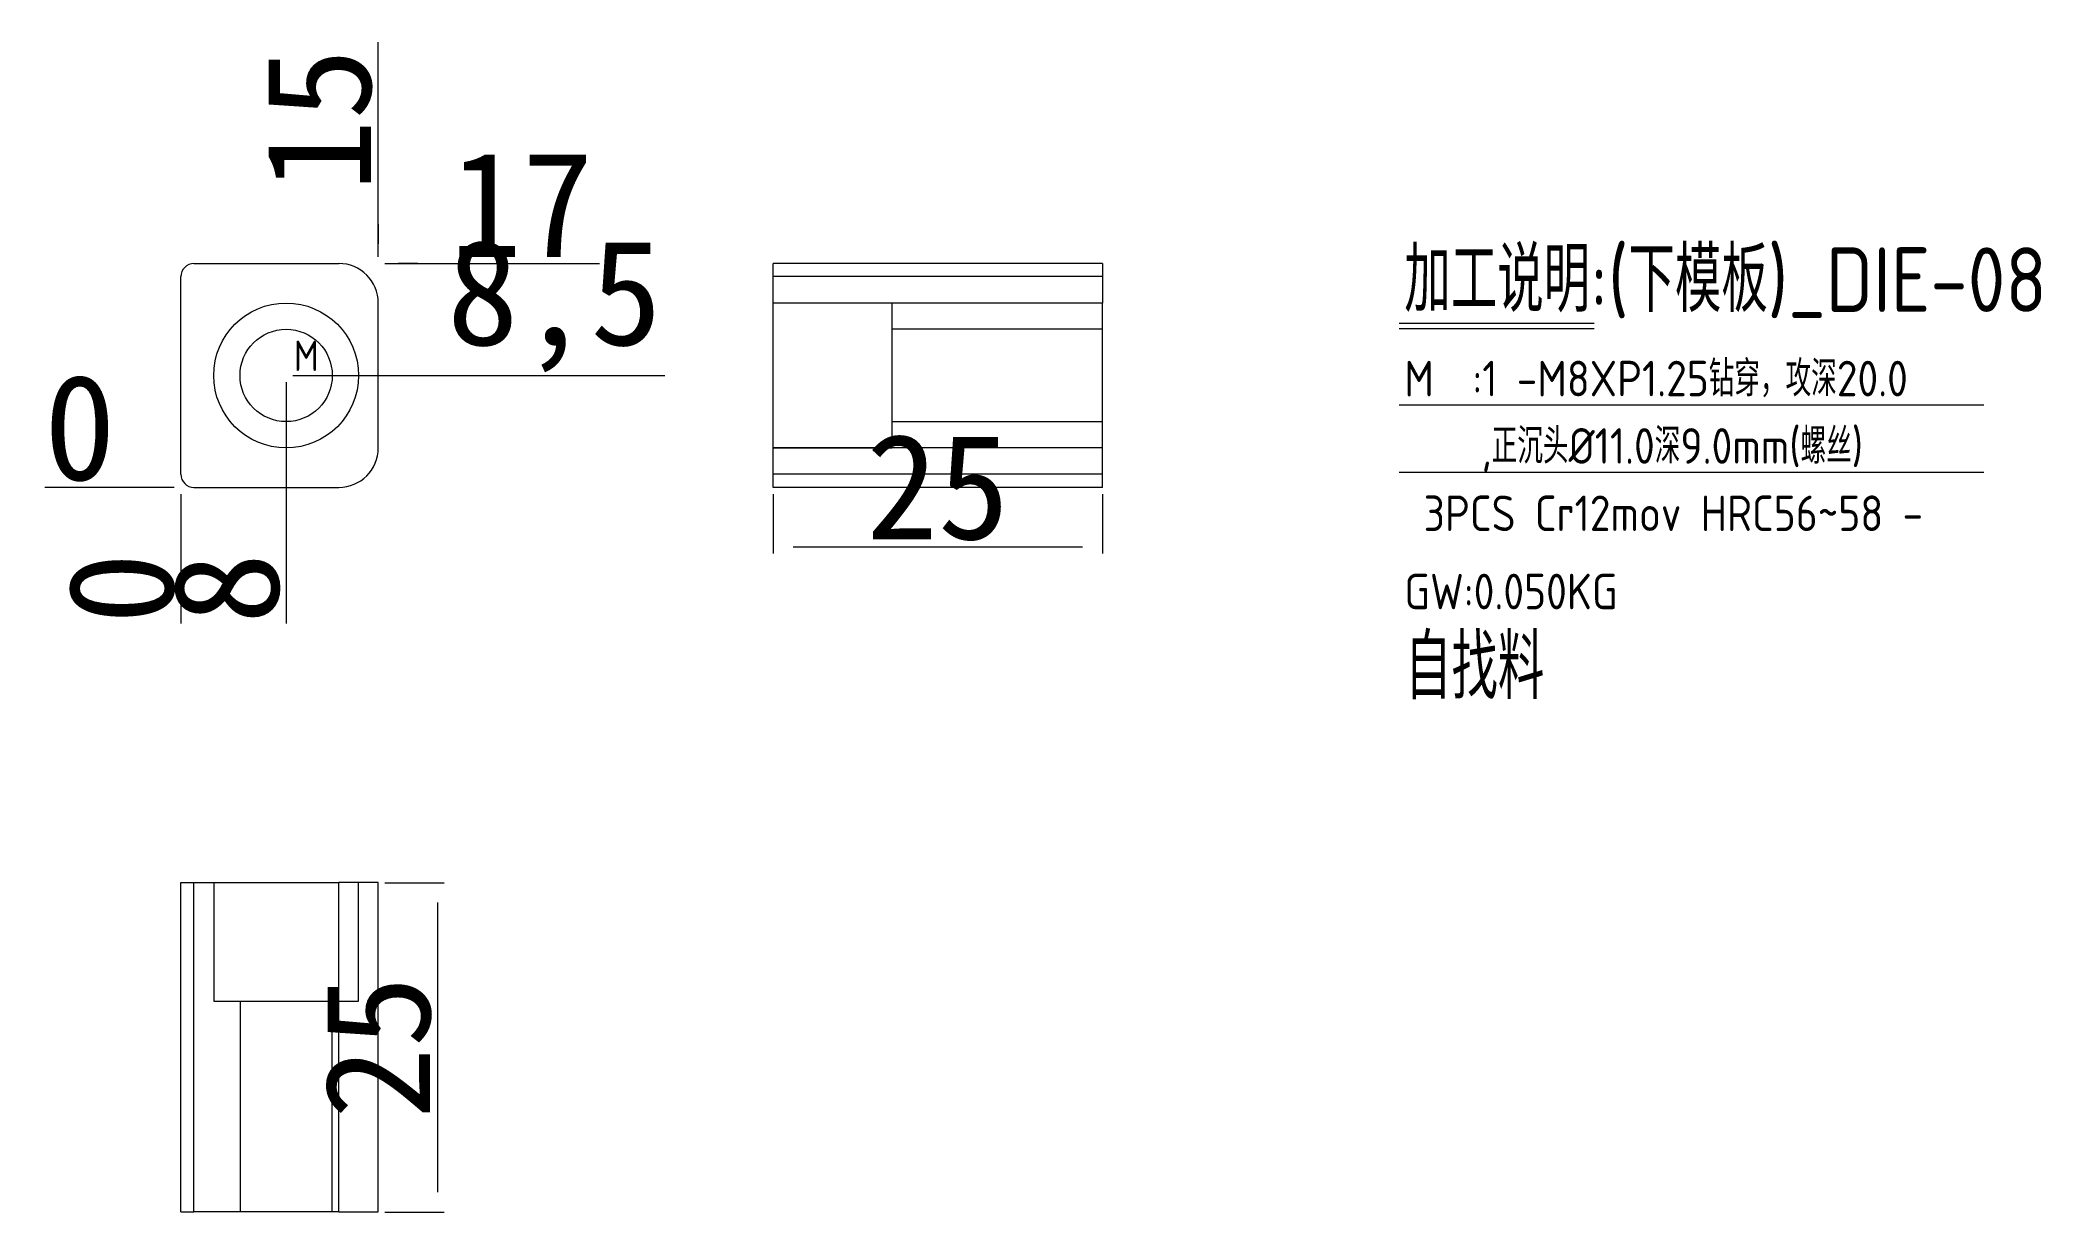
# Model space of a CAD drawing. Header units: millimetres. Extents: x 15709 to 15861, y 44758 to 44847.
import ezdxf

# ---------------------------------------------------------------- set-up
doc = ezdxf.new("R2010")
doc.units = ezdxf.units.MM
doc.linetypes.add('DASHED', pattern=[0])
doc.layers.add('DIE', color=7, linetype='Continuous', true_color=0xffffff)
doc.layers.add('dim', color=4, linetype='Continuous')
doc.layers.add('dim_temp', color=161, linetype='Continuous', lineweight=9)
doc.styles.add('_PUG_ERP', font='txt')
doc.styles.add('gbenor', font='gbenor.shx', dxfattribs={"bigfont": 'gbcbig'})
doc.dimstyles.new('_PUG_ERP', dxfattribs={"dimtxt": 8, "dimasz": 1.5, "dimexe": 0.5, "dimexo": 0.5, "dimgap": 0.5, "dimtad": 1, "dimtxsty": '_PUG_ERP', "dimblk": 'CLOSEDBLANK', "dimcen": 0, "dimclrd": 4, "dimclre": 4, "dimclrt": 3, "dimazin": 3, "dimtfac": 1, "dimtmove": 0, "dimatfit": 3, "dimldrblk": 'CLOSEDBLANK', "dimlwd": 9, "dimlwe": 9})

# ---------------------------------------------------------------- blocks, each defined once
blk = doc.blocks.new('*D1266')
at = {"layer": 'Defpoints', "color": 0}
for p in [(15727.64, 44821.45), (15739.14, 44821.45), (15719.64, 44812.95)]:
    blk.add_point(p, dxfattribs=at)
at = {"layer": 'dim_temp', "color": 4, "lineweight": 9}
for p, q in [((15728.14, 44821.45), (15733.14, 44821.45)), ((15733.14, 44821.45), (15736.14, 44821.45)), ((15736.14, 44821.45), (15756.4, 44821.45))]:
    blk.add_line(p, q, dxfattribs=at)
at = {"layer": 'dim_temp', "color": 3, "lineweight": 18, "insert": (15748.02, 44826.72), "char_height": 8, "attachment_point": 5, "style": '_PUG_ERP'}
blk.add_mtext('8,5', dxfattribs=at)
blk = doc.blocks.new('_ClosedBlank')
blk = doc.blocks.new('*D1267')
at = {"layer": 'Defpoints', "color": 0}
for p in [(15734.64, 44829.95), (15739.14, 44829.95), (15719.64, 44812.95)]:
    blk.add_point(p, dxfattribs=at)
at = {"layer": 'dim_temp', "color": 4, "lineweight": 9}
for p, q in [((15735.14, 44829.95), (15737.64, 44829.95)), ((15737.64, 44829.95), (15736.14, 44829.95)), ((15736.14, 44829.95), (15751.45, 44829.95))]:
    blk.add_line(p, q, dxfattribs=at)
at = {"layer": 'dim_temp', "color": 3, "lineweight": 18, "insert": (15745.54, 44834.45), "char_height": 8, "attachment_point": 5, "style": '_PUG_ERP'}
blk.add_mtext('17', dxfattribs=at)
blk = doc.blocks.new('*D1268')
at = {"layer": 'Defpoints', "color": 0}
for p in [(15715.14, 44812.95), (15719.64, 44812.95), (15719.64, 44812.95)]:
    blk.add_point(p, dxfattribs=at)
at = {"layer": 'dim_temp', "color": 4, "lineweight": 9}
blk.add_line((15719.14, 44812.95), (15709.3, 44812.95), dxfattribs=at)
at = {"layer": 'dim_temp', "color": 3, "lineweight": 18, "insert": (15711.97, 44817.45), "char_height": 8, "attachment_point": 5, "style": '_PUG_ERP'}
blk.add_mtext('0', dxfattribs=at)
blk = doc.blocks.new('*D1269')
at = {"layer": 'Defpoints', "color": 0}
for p in [(15727.64, 44821.45), (15719.64, 44812.95), (15727.64, 44808.45)]:
    blk.add_point(p, dxfattribs=at)
at = {"layer": 'dim_temp', "color": 4, "lineweight": 9}
for p, q in [((15727.64, 44820.95), (15727.64, 44814.45)), ((15727.64, 44814.45), (15727.64, 44811.45)), ((15727.64, 44811.45), (15727.64, 44802.62))]:
    blk.add_line(p, q, dxfattribs=at)
at = {"layer": 'dim_temp', "color": 3, "lineweight": 18, "insert": (15723.14, 44805.29), "char_height": 8, "attachment_point": 5, "rotation": 90, "style": '_PUG_ERP'}
blk.add_mtext('8', dxfattribs=at)
blk = doc.blocks.new('*D1270')
at = {"layer": 'Defpoints', "color": 0}
for p in [(15719.64, 44812.95), (15719.64, 44812.95), (15719.64, 44808.45)]:
    blk.add_point(p, dxfattribs=at)
at = {"layer": 'dim_temp', "color": 4, "lineweight": 9}
blk.add_line((15719.64, 44812.45), (15719.64, 44802.62), dxfattribs=at)
at = {"layer": 'dim_temp', "color": 3, "lineweight": 18, "insert": (15715.14, 44805.29), "char_height": 8, "attachment_point": 5, "rotation": 90, "style": '_PUG_ERP'}
blk.add_mtext('0', dxfattribs=at)
blk = doc.blocks.new('*D1271')
at = {"layer": 'Defpoints', "color": 0}
for p in [(15734.64, 44834.45), (15734.64, 44829.95), (15719.64, 44812.95)]:
    blk.add_point(p, dxfattribs=at)
at = {"layer": 'dim_temp', "color": 4, "lineweight": 9}
for p, q in [((15734.64, 44831.45), (15734.64, 44846.76)), ((15734.64, 44830.45), (15734.64, 44832.95)), ((15734.64, 44832.95), (15734.64, 44831.45))]:
    blk.add_line(p, q, dxfattribs=at)
at = {"layer": 'dim_temp', "color": 3, "lineweight": 18, "insert": (15730.14, 44840.86), "char_height": 8, "attachment_point": 5, "rotation": 90, "style": '_PUG_ERP'}
blk.add_mtext('15', dxfattribs=at)
blk = doc.blocks.new('*D1272')
at = {"layer": 'Defpoints', "color": 0}
for p in [(15734.64, 44782.95), (15734.64, 44757.95), (15739.14, 44757.95)]:
    blk.add_point(p, dxfattribs=at)
at = {"layer": 'dim_temp', "color": 4, "lineweight": 9}
for p, q in [((15735.14, 44782.95), (15739.64, 44782.95)), ((15739.14, 44781.45), (15739.14, 44759.45)), ((15735.14, 44757.95), (15739.64, 44757.95))]:
    blk.add_line(p, q, dxfattribs=at)
at = {"layer": 'dim_temp', "color": 3, "lineweight": 18, "insert": (15734.64, 44770.45), "char_height": 8, "attachment_point": 5, "rotation": 90, "style": '_PUG_ERP'}
blk.add_mtext('25', dxfattribs=at)
blk = doc.blocks.new('*D1273')
at = {"layer": 'Defpoints', "color": 0}
for p in [(15764.64, 44812.95), (15789.64, 44812.95), (15789.64, 44808.45)]:
    blk.add_point(p, dxfattribs=at)
at = {"layer": 'dim_temp', "color": 4, "lineweight": 9}
for p, q in [((15764.64, 44812.45), (15764.64, 44807.95)), ((15789.64, 44812.45), (15789.64, 44807.95)), ((15766.14, 44808.45), (15788.14, 44808.45))]:
    blk.add_line(p, q, dxfattribs=at)
at = {"layer": 'dim_temp', "color": 3, "lineweight": 18, "insert": (15777.14, 44812.95), "char_height": 8, "attachment_point": 5, "style": '_PUG_ERP'}
blk.add_mtext('25', dxfattribs=at)

msp = doc.modelspace()

# ---------------------------------------------------------------- linework, layer by layer
at = {"layer": 'DIE', "color": 11, "linetype": 'Continuous', "lineweight": 18}
for p, q in [((15720.638, 44829.954), (15731.638, 44829.954)), ((15764.638, 44826.954), (15764.638, 44829.954)), ((15789.638, 44829.954), (15764.638, 44829.954)), ((15789.638, 44829.954), (15789.638, 44826.954)), ((15719.638, 44813.954), (15719.638, 44828.954)), ((15734.638, 44815.954), (15734.638, 44826.954)), ((15764.638, 44815.954), (15764.638, 44826.954)), ((15789.638, 44815.954), (15789.638, 44826.954)), ((15764.638, 44812.954), (15764.638, 44815.954)), ((15789.638, 44812.954), (15789.638, 44815.954)), ((15720.638, 44812.954), (15731.638, 44812.954)), ((15789.638, 44812.954), (15764.638, 44812.954)), ((15719.638, 44782.954), (15720.638, 44782.954)), ((15719.638, 44757.954), (15719.638, 44782.954)), ((15720.638, 44782.954), (15731.638, 44782.954)), ((15734.638, 44782.954), (15731.638, 44782.954)), ((15734.638, 44757.954), (15734.638, 44782.954)), ((15719.638, 44757.954), (15720.638, 44757.954)), ((15731.638, 44757.954), (15720.638, 44757.954)), ((15731.638, 44757.954), (15734.638, 44757.954))]:
    msp.add_line(p, q, dxfattribs=at)
at = {"layer": 'DIE', "color": 155, "linetype": 'DASHED', "lineweight": 13, "ltscale": 0.1372}
for p, q in [((15789.638, 44828.954), (15764.638, 44828.954)), ((15789.638, 44813.954), (15764.638, 44813.954)), ((15720.638, 44757.954), (15720.638, 44782.954)), ((15731.638, 44757.954), (15731.638, 44782.954))]:
    msp.add_line(p, q, dxfattribs=at)
at = {"layer": 'DIE', "color": 31, "linetype": 'DASHED', "lineweight": 13, "ltscale": 0.1372}
for p, q in [((15773.638, 44826.954), (15764.638, 44826.954)), ((15773.638, 44826.954), (15773.638, 44815.954)), ((15789.638, 44824.957), (15773.638, 44824.957)), ((15773.638, 44817.95), (15789.638, 44817.95)), ((15764.638, 44815.954), (15773.638, 44815.954)), ((15722.138, 44782.954), (15722.138, 44773.954)), ((15733.138, 44773.954), (15733.138, 44782.954)), ((15722.138, 44773.954), (15733.138, 44773.954)), ((15724.134, 44773.954), (15724.134, 44757.954)), ((15731.141, 44757.954), (15731.141, 44773.954))]:
    msp.add_line(p, q, dxfattribs=at)
at = {"layer": 'DIE', "color": 155, "linetype": 'Continuous', "lineweight": 18}
for p, q in [((15789.638, 44826.954), (15764.638, 44826.954)), ((15789.638, 44815.954), (15764.638, 44815.954)), ((15720.638, 44757.954), (15720.638, 44782.954)), ((15731.638, 44757.954), (15731.638, 44782.954))]:
    msp.add_line(p, q, dxfattribs=at)
at = {"layer": 'DIE', "color": 42, "linetype": 'Continuous', "lineweight": 18}
for radius in [5.5, 3.503]:
    msp.add_circle((15727.638, 44821.454), radius, dxfattribs=at)
at = {"layer": 'DIE', "color": 11, "linetype": 'Continuous', "lineweight": 18}
for centre, radius, start, end in [((15720.638, 44828.954), 1, 90, 180), ((15731.638, 44826.954), 3, 0, 90), ((15731.638, 44815.954), 3, 270, 0), ((15720.638, 44813.954), 1, 180, 270)]:
    msp.add_arc(centre, radius, start, end, dxfattribs=at)
at = {"layer": 'dim', "color": 8, "linetype": 'Continuous', "lineweight": 18}
for p, q in [((15812.172, 44825.428), (15826.989, 44825.428)), ((15812.172, 44825.017), (15826.989, 44825.017)), ((15812.172, 44819.217), (15856.606, 44819.217)), ((15812.172, 44814.102), (15856.606, 44814.102))]:
    msp.add_line(p, q, dxfattribs=at)

# ---------------------------------------------------------------- texts
at = {"layer": 'dim', "color": 4, "lineweight": 18, "style": 'gbenor'}
for s, height, p in [('加工说明:(下模板)_DIE-08', 4.9, (15812.575, 44826.277)), ('M', 2.3, (15728.215, 44821.795)), ('M  :1 -M8XP1.25钻穿，攻深20.0', 2.7, (15812.577, 44819.869)), ('    ,正沉头%%c11.0深9.0mm(螺丝)', 2.7, (15812.577, 44814.755)), (' 3PCS Cr12mov HRC56~58 - ', 2.7, (15812.577, 44809.641)), ('GW:0.050KG ', 2.7, (15812.577, 44803.703))]:
    msp.add_text(s, height=height, dxfattribs=at).set_placement(p)
at = {"layer": 'dim', "color": 21, "lineweight": 18, "style": 'gbenor'}
msp.add_text('自找料', height=4.9, dxfattribs=at).set_placement((15812.626, 44796.884))

# ---------------------------------------------------------------- dimensions: what is measured, and where the dimension line sits
at = {"layer": 'dim_temp', "lineweight": 18}
for feature_location, offset, dtype, origin, picture, middle in [((15734.638, 44829.954), (0, 4.5), 1, (15719.638, 44812.954), '*D1271', (15730.138, 44840.859)), ((15734.638, 44829.954), (4.5, 0), 0, (15719.638, 44812.954), '*D1267', (15745.542, 44834.454)), ((15727.638, 44821.454), (11.5, 0), 0, (15719.638, 44812.954), '*D1266', (15748.018, 44826.716)), ((15719.637524442, 44812.953914125), (-4.5, 0), 0, (15719.637524442, 44812.953914125), '*D1268', (15711.970857775, 44817.453914125)), ((15727.638, 44821.454), (0, -13), 1, (15719.638, 44812.954), '*D1269', (15723.138, 44805.287)), ((15719.637524442, 44812.953914125), (0, -4.5), 1, (15719.637524442, 44812.953914125), '*D1270', (15715.137524442, 44805.287247458))]:
    dim = msp.add_ordinate_dim(feature_location=feature_location, offset=offset, dtype=dtype, origin=origin, dimstyle='_PUG_ERP', dxfattribs=at)
    dim.commit()
    dim.dimension.update_dxf_attribs({"geometry": picture, "text_midpoint": middle})
dim = msp.add_linear_dim(base=(15789.638, 44808.454), p1=(15764.638, 44812.954), p2=(15789.638, 44812.954), dimstyle='_PUG_ERP', dxfattribs=at)
dim.commit()
dim.dimension.update_dxf_attribs({"geometry": '*D1273', "text_midpoint": (15777.138, 44812.954)})
dim = msp.add_linear_dim(base=(15739.138, 44757.954), p1=(15734.638, 44782.954), p2=(15734.638, 44757.954), angle=90, dimstyle='_PUG_ERP', dxfattribs=at)
dim.commit()
dim.dimension.update_dxf_attribs({"geometry": '*D1272', "text_midpoint": (15734.638, 44770.454)})

doc.saveas('drawing.dxf')
